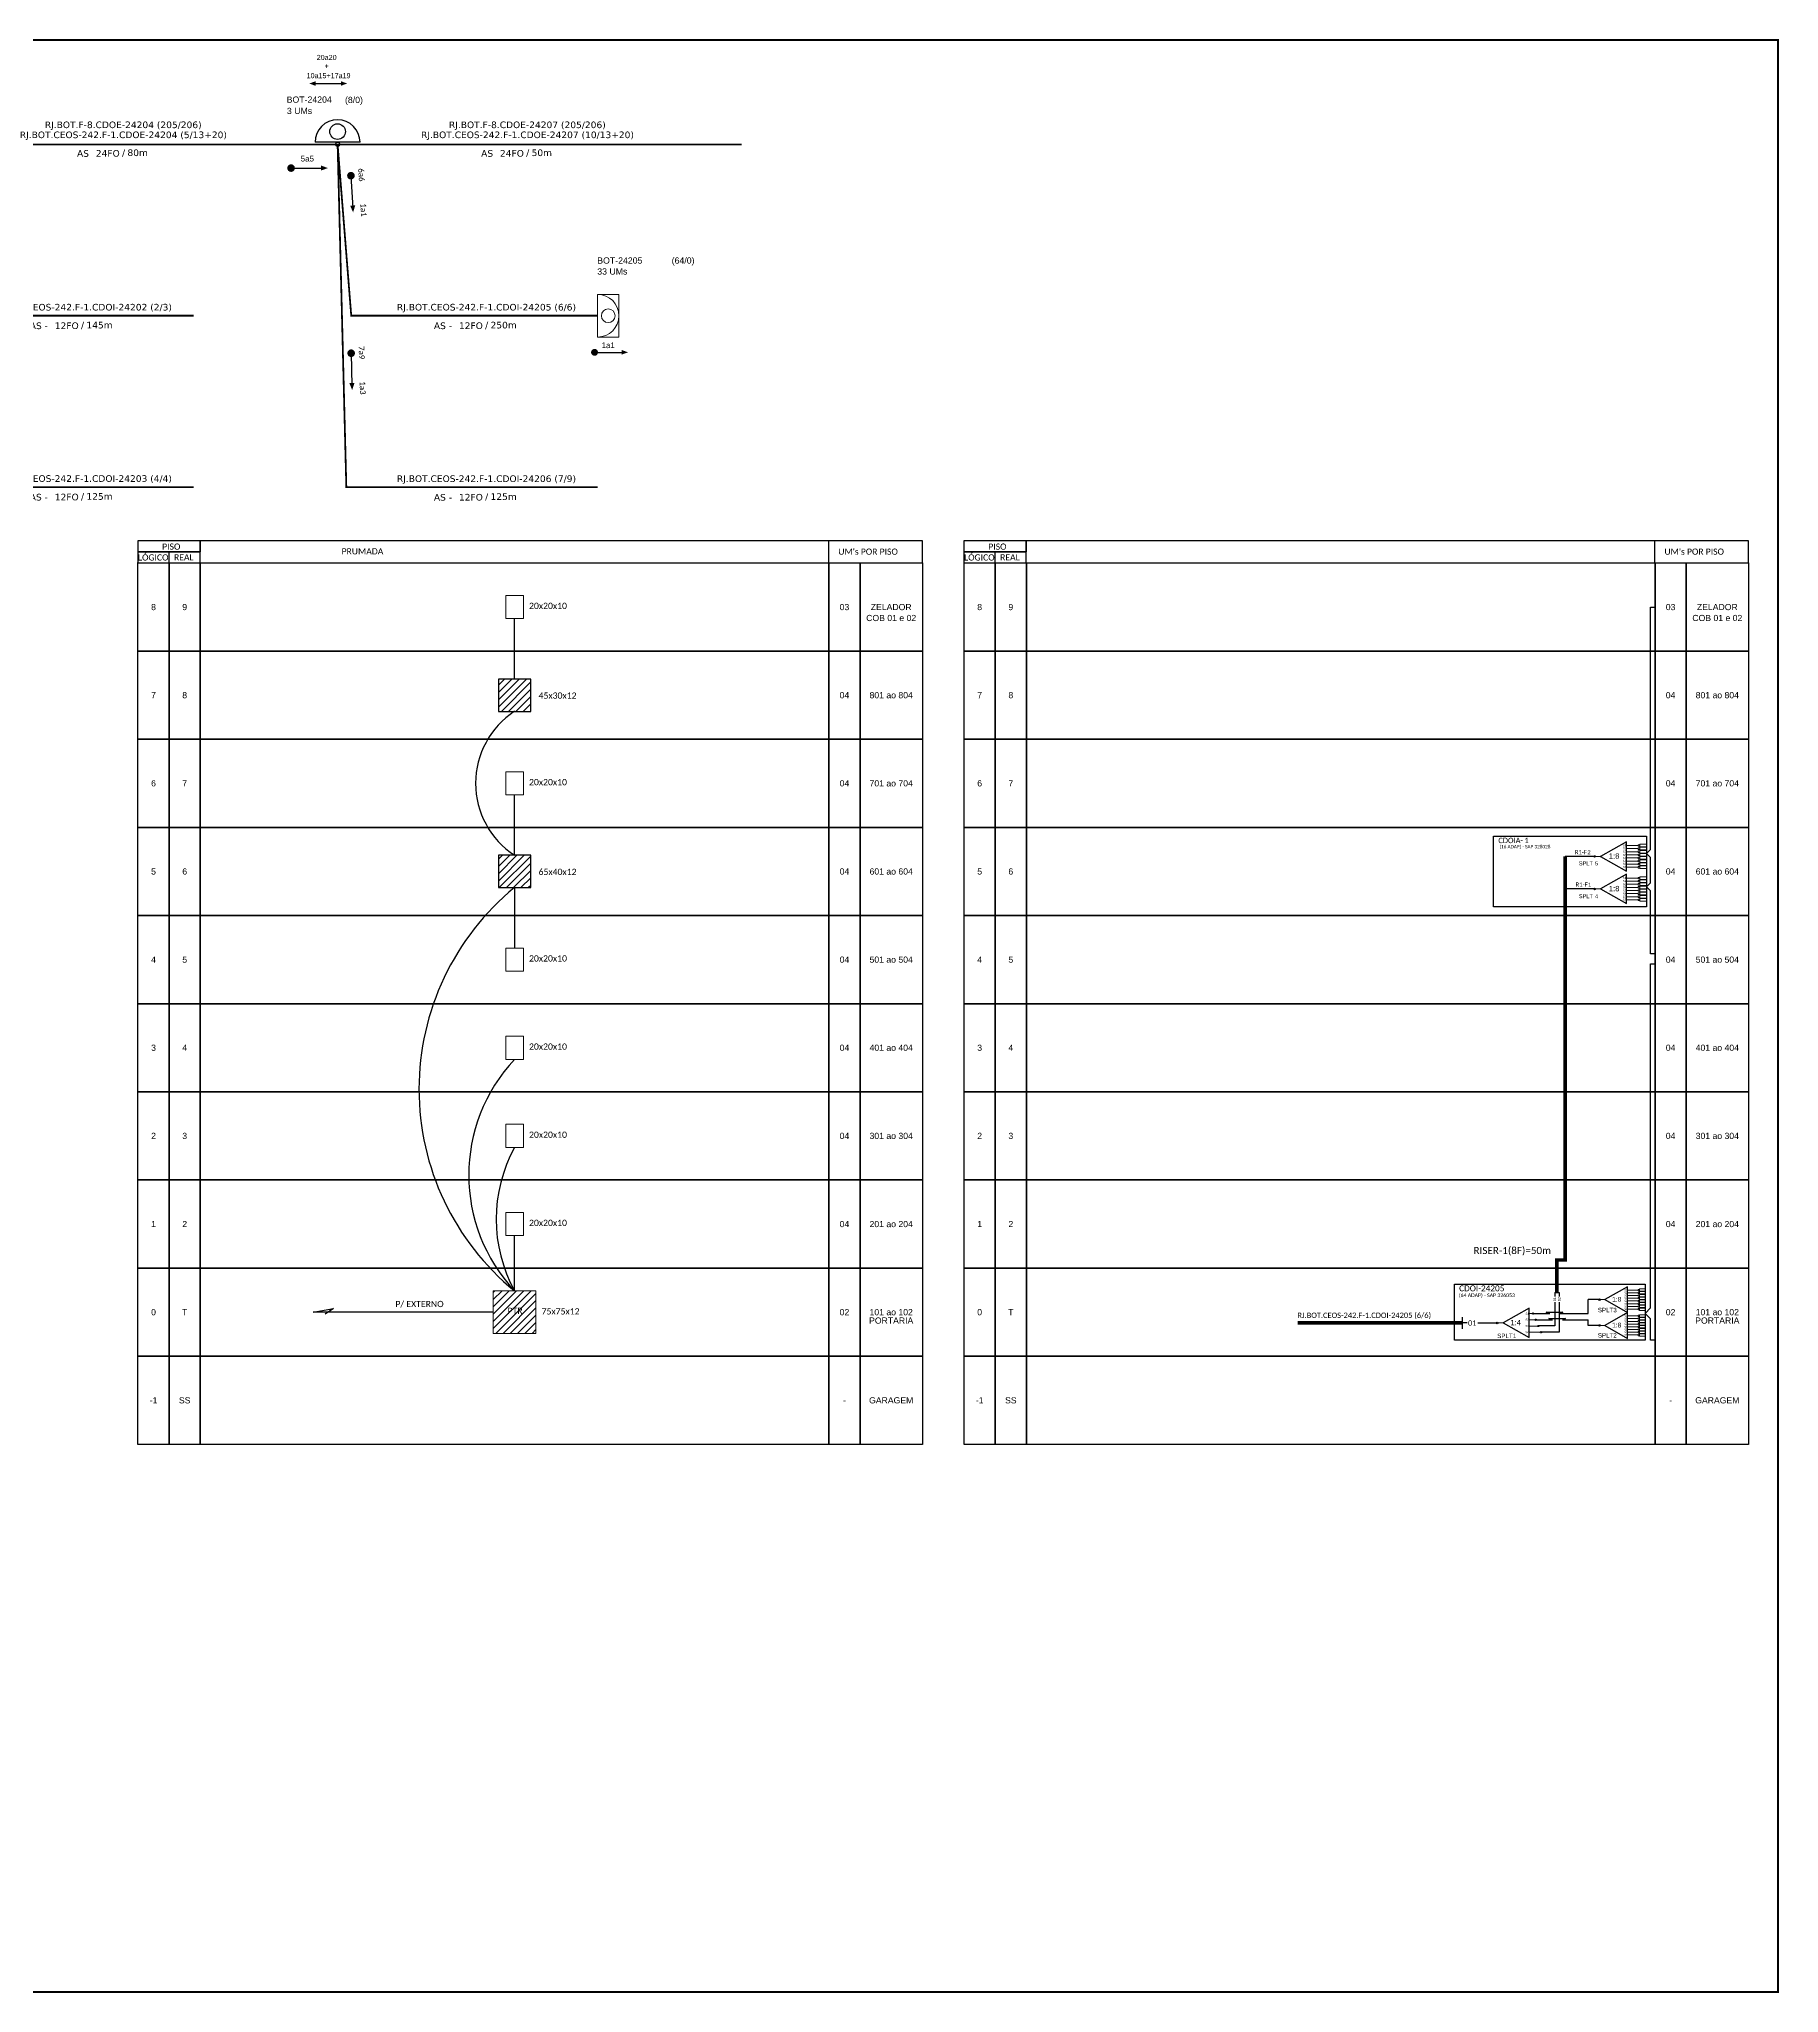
# Model space of a CAD drawing. Extents: x 255 to 1836, y -45 to 1302.
# Drawn here: x 1284 to 1790, y -45 to 523 of the extents above; entities that cross this region are included whole.
import ezdxf
from ezdxf.enums import TextEntityAlignment as Align

# ---------------------------------------------------------------- set-up
doc = ezdxf.new("R2010")
doc.units = 0
for name, color, linetype in [('10F1_FORMATO', 7, 'Continuous'), ('CAP a instalar', 1, 'Continuous'), ('label_cabos', 7, 'Continuous'), ('SETA', 7, 'Continuous'), ('UNIFILAR', 7, 'Continuous')]:
    doc.layers.add(name, color=color, linetype=linetype)
for name, color, linetype, lineweight in [("20.0-LEGENDA DOS CDO'S", 1, 'Continuous', 0), ('20.1-CDO_INTERIOR', 1, 'Continuous', 0), ('20.2-CDO_POSTE', 1, 'Continuous', 5), ('40.1-ETIQUETAS', 1, 'Continuous', 20)]:
    doc.layers.add(name, color=color, linetype=linetype, lineweight=lineweight)
doc.styles.add('ARIAL', font='arial.ttf')
doc.styles.add('siredit', font='verdana.ttf')
doc.styles.get("Standard").update_dxf_attribs({"font": 'arial.ttf'})
doc.styles.add('WMF-Calibri0', font='calibri.ttf')
doc.linetypes.add('FENCELINE1', pattern='A,0.25,-0.1,[133,ltypeshp.shx,S=0.1,R=0,X=-0.1,Y=0],-0.1,1', length=1.45)
pattern_1 = [(45, (636.3321, -512.9415), (-1.054204, 1.054204), [])]

# ---------------------------------------------------------------- blocks, each defined once
blk = doc.blocks.new('CDOI_INT')
at = {"layer": '20.1-CDO_INTERIOR', "color": 0, "lineweight": 18}
blk.add_lwpolyline([(4.25, -4.25), (4.25, 4.25), (0, 4.25), (0, -4.25)], close=True, dxfattribs=at)
blk.add_circle((2.12, 0), 1.36, dxfattribs=at)
blk.add_arc((0, 0), 4.25, 270, 90, dxfattribs=at)
at = {"layer": "20.0-LEGENDA DOS CDO'S", "color": 0, "style": 'ARIAL'}
for tag, p in [('CDO_N', (-0.08, 10.38)), ('SPLITER_1', (21.18, 10.38)), ('SURVEY', (-0.08, 8.2)), ('SPLITER_2', (21.19, 8.68)), ('SAP', (-0.08, 6.23)), ('1:XX', (5.94, -2.22)), ('UMS', (5.94, -4.24))]:
    blk.add_attdef(tag, p, '', height=1.36, dxfattribs=at)
blk.add_attdef('FIBRAS_UTILIZADAS', text='', height=1.36, dxfattribs=at).set_placement((15.34, 10.38), align=Align.CENTER)
blk = doc.blocks.new('ETIQUETA_RS5F')
at = {"layer": '40.1-ETIQUETAS', "color": 0, "style": 'siredit'}
blk.add_text('/', height=1.5, dxfattribs=at).set_placement((1.58, -1.95), align=Align.MIDDLE_RIGHT)
for tag, p in [('ETIQUETA_R_PRIMARIA', (1.21, 4.1)), ('ETIQUETA_R_SECUNDARIA', (1.21, 2.1)), ('F_ATIVAS/F_MORTAS', (1.14, -4.24))]:
    blk.add_attdef(tag, text='', height=1.5, dxfattribs=at).set_placement(p, align=Align.MIDDLE_CENTER)
for tag, p in [('TIPO_CABO', (-6.58, -2.12)), ('CAP_CABO', (0.4, -2.09))]:
    blk.add_attdef(tag, text='', height=1.5, dxfattribs=at).set_placement(p, align=Align.MIDDLE_RIGHT)
blk.add_attdef('METROS', text='', height=1.5, dxfattribs=at).set_placement((2.14, -1.95), align=Align.MIDDLE_LEFT)
for tag, p in [('FUSÃO_1', (0.85, -8.39)), ('FUSÃO_2', (0.85, -10.6)), ('FUSÃO_3', (0.85, -12.93)), ('FUSÃO_4', (0.85, -15.14)), ('FUSÃO_5', (0.85, -17.16))]:
    blk.add_attdef(tag, text='', height=1.5, dxfattribs=at).set_placement(p, align=Align.CENTER)
blk = doc.blocks.new('CDOE-TEXTO PADRÃO')
at = {"layer": "20.0-LEGENDA DOS CDO'S", "color": 0, "style": 'ARIAL'}
for tag, p in [('CDO_N', (0.49, 7.39)), ('CORDOALHA', (0.5, 4.33)), ('SAP', (0.51, 1.67)), ('SPLITER_1', (0.59, -0.91)), ('SPLITER_2', (0.6, -3.55)), ('(XX-XX_F)S', (0.54, -8.29)), ('(XX-XX_L)S', (0.55, -10.83)), ('UMS', (0.55, -13.15))]:
    blk.add_attdef(tag, p, '', height=1.7, rotation=0.118, dxfattribs=at)
blk.add_attdef('FIBRAS_UTILIZADAS', text='', height=1.7, rotation=0.118, dxfattribs=at).set_placement((19.77, 7.43), align=Align.CENTER)
blk = doc.blocks.new('SAN')
at = {"layer": 'SETA'}
blk.add_lwpolyline([(-2.58, 0), (6.02, 0)], dxfattribs=at)
for points in [[(-2.1, -0.66), (-3.93, 0), (-2.1, 0.67)], [(5.33, 0.68), (7.16, 0.01), (5.33, -0.65)]]:
    blk.add_solid(points, dxfattribs=at)
blk = doc.blocks.new('SPLT_1-4_DIV_DIR')
h = blk.add_hatch(color=3)
h.dxf.hatch_style = 1
edge = h.paths.add_edge_path()
edge.add_arc((13.27, 3.47), 0.242, 0, 360)
h = blk.add_hatch(color=3)
h.dxf.hatch_style = 1
edge = h.paths.add_edge_path()
edge.add_arc((14.27, 1.17), 0.242, 0, 360)
h = blk.add_hatch(color=3)
h.dxf.hatch_style = 1
edge = h.paths.add_edge_path()
edge.add_arc((15.27, -1.14), 0.242, 0, 360)
h = blk.add_hatch(color=3)
h.dxf.hatch_style = 1
edge = h.paths.add_edge_path()
edge.add_arc((16.27, -3.45), 0.242, 0, 360)
at = {"color": 1, "lineweight": 0}
blk.add_lwpolyline([(2.22, 0), (0, 0)], dxfattribs=at)
at = {"color": 1}
blk.add_lwpolyline([(11.89, 5.45), (2.22, 0), (11.89, -5.45), (11.89, 5.45)], dxfattribs=at)
at = {"color": 7, "lineweight": 0}
for points in [[(13.27, 3.47), (11.89, 3.47)], [(11.89, 1.17), (14.27, 1.17)], [(11.89, -1.14), (15.27, -1.14)], [(11.89, -3.45), (16.27, -3.45)]]:
    blk.add_lwpolyline(points, dxfattribs=at)
at = {"color": 3}
for centre in [(13.27, 3.47), (14.27, 1.17), (15.27, -1.14), (16.27, -3.45)]:
    blk.add_circle(centre, 0.242, dxfattribs=at)
at = {"color": 1, "style": 'ARIAL'}
for s, height, p in [('1:4', 2, (4.91, -0.85)), ('S1', 0.75, (10.52, 3.07)), ('S2', 0.75, (10.52, 0.81)), ('S3', 0.75, (10.52, -1.54)), ('S4', 0.75, (10.52, -3.8))]:
    blk.add_text(s, height=height, dxfattribs=at).set_placement(p)
blk = doc.blocks.new('SPLT_1-8_SC-APC')
at = {"color": 1}
blk.add_lwpolyline([(-7.37, -2.1), (-17.04, -7.55), (-7.37, -13), (-7.37, -2.1)], dxfattribs=at)
at = {"color": 3, "lineweight": 0}
for points in [[(-2.99, -3.51), (-7.37, -3.51)], [(-7.37, -4.66), (-2.99, -4.66)], [(-7.37, -5.82), (-2.99, -5.82)], [(-7.37, -6.97), (-2.99, -6.97)], [(-2.41, -3.02), (-2.41, -4)], [(-2.41, -3.02), (0, -3.02)], [(-2.41, -4), (0, -4)], [(-2.41, -4.17), (-2.41, -5.16)], [(-2.41, -4.17), (0, -4.17)], [(-2.41, -5.16), (0, -5.16)], [(-2.41, -5.32), (-2.41, -6.31)], [(-2.41, -5.32), (0, -5.32)], [(-2.41, -6.31), (0, -6.31)], [(-2.41, -6.48), (-2.41, -7.46)], [(-2.41, -6.48), (0, -6.48)], [(-7.37, -8.12), (-2.99, -8.12)], [(-7.37, -9.28), (-2.99, -9.28)], [(-7.37, -10.43), (-2.99, -10.43)], [(-7.37, -11.58), (-2.99, -11.58)], [(-2.41, -7.46), (0, -7.46)], [(-2.41, -7.63), (-2.41, -8.62)], [(-2.41, -7.63), (0, -7.63)], [(-2.41, -8.62), (0, -8.62)], [(-2.41, -8.78), (-2.41, -9.77)], [(-2.41, -8.78), (0, -8.78)], [(-2.41, -9.77), (0, -9.77)], [(-2.41, -9.94), (-2.41, -10.92)], [(-2.41, -9.94), (0, -9.94)], [(-2.41, -10.92), (0, -10.92)], [(-2.41, -11.09), (-2.41, -12.08)], [(-2.41, -11.09), (0, -11.09)], [(-2.41, -12.08), (0, -12.08)]]:
    blk.add_lwpolyline(points, dxfattribs=at)
for points in [[(-2.99, -3.22), (-2.41, -3.22), (-2.41, -3.8), (-2.99, -3.8)], [(-2.99, -4.38), (-2.41, -4.38), (-2.41, -4.95), (-2.99, -4.95)], [(-2.99, -5.53), (-2.41, -5.53), (-2.41, -6.1), (-2.99, -6.1)], [(-2.99, -6.68), (-2.41, -6.68), (-2.41, -7.26), (-2.99, -7.26)], [(-2.99, -7.84), (-2.41, -7.84), (-2.41, -8.41), (-2.99, -8.41)], [(-2.99, -8.99), (-2.41, -8.99), (-2.41, -9.56), (-2.99, -9.56)], [(-2.99, -10.14), (-2.41, -10.14), (-2.41, -10.72), (-2.99, -10.72)], [(-2.99, -11.3), (-2.41, -11.3), (-2.41, -11.87), (-2.99, -11.87)]]:
    blk.add_lwpolyline(points, close=True, dxfattribs=at)
at = {"color": 1, "lineweight": 0}
blk.add_lwpolyline([(-17.04, -7.55), (-19.26, -7.55)], dxfattribs=at)
at = {"color": 1, "style": 'ARIAL'}
for s, height, p in [('1:8', 2, (-13.91, -8.4)), ('S1', 0.75, (-8.74, -3.78)), ('S2', 0.75, (-8.74, -4.97)), ('S3', 0.75, (-8.74, -6.18)), ('S4', 0.75, (-8.74, -7.36)), ('S5', 0.75, (-8.74, -8.57)), ('S6', 0.75, (-8.74, -9.69)), ('S7', 0.75, (-8.74, -10.78)), ('S8', 0.75, (-8.74, -11.9))]:
    blk.add_text(s, height=height, dxfattribs=at).set_placement(p)

msp = doc.modelspace()

# ---------------------------------------------------------------- hatches: boundary and pattern name
h = msp.add_hatch()
h.set_pattern_fill('ANSI31', color=1, scale=0.469565)
h.set_pattern_definition(pattern_1)
h.paths.add_polyline_path([(1417.21, 327.83), (1426.61, 327.83), (1426.61, 337.22), (1417.21, 337.22)])
h = msp.add_hatch()
h.set_pattern_fill('ANSI31', color=1, scale=0.469565)
h.set_pattern_definition(pattern_1)
h.paths.add_polyline_path([(1417.21, 276.58), (1426.61, 276.58), (1426.61, 285.97), (1417.21, 285.97)])
h = msp.add_hatch(color=3)
h.dxf.hatch_style = 1
edge = h.paths.add_edge_path()
edge.add_arc((1735.99, 285.65), 0.201, 0, 360)
h = msp.add_hatch(color=3)
h.dxf.hatch_style = 1
edge = h.paths.add_edge_path()
edge.add_arc((1735.99, 276.18), 0.201, 0, 360)
h = msp.add_hatch()
h.set_pattern_fill('ANSI31', color=1, scale=0.469565)
h.set_pattern_definition([(45, (807.9475, 2249.8828), (-1.054204, 1.054204), [])])
h.paths.add_polyline_path([(1428.09, 146.96), (1428.09, 159.33), (1415.73, 159.33), (1415.73, 146.96)])
h.paths.add_polyline_path([(1419.43, 152.15), (1424.76, 152.15), (1424.76, 154.87), (1419.43, 154.87)], flags=24)
h = msp.add_hatch(color=3)
h.dxf.hatch_style = 1
edge = h.paths.add_edge_path()
edge.add_arc((1737.44, 156.79), 0.221, 0, 360)
h = msp.add_hatch(color=3)
h.dxf.hatch_style = 1
edge = h.paths.add_edge_path()
edge.add_arc((1707.68, 150.02), 0.221, 0, 360)
h = msp.add_hatch(color=3)
h.dxf.hatch_style = 1
edge = h.paths.add_edge_path()
edge.add_arc((1737.44, 149.29), 0.221, 0, 360)

# ---------------------------------------------------------------- linework, layer by layer
at = {"color": 5}
for p, q in [((1724.44, 156.01), (1724.44, 149.16)), ((1725.66, 156.01), (1725.66, 147.32)), ((1724.44, 149.16), (1719.87, 149.16)), ((1725.66, 147.32), (1720.41, 147.32))]:
    msp.add_line(p, q, dxfattribs=at)
for points, const_width in [([(1356.36, 485.77, 1), (1357.46, 485.77, 1)], 1.1), ([(1374.28, 484.11, 1), (1374.35, 483.01, 1)], 1.1), ([(1374.37, 432.5, 1), (1374.4, 431.4, 1)], 1.1), ([(1444.67, 432.2, 1), (1445.67, 432.2, 1)], 1), ([(1444.67, 432.2, 1), (1445.67, 432.2, 1)], 1)]:
    msp.add_lwpolyline(points, format="xyb", close=True, dxfattribs=dict(const_width=const_width))
for points in [[(1312.35, 374.18), (1330.47, 374.18), (1330.47, 377.4), (1312.35, 377.4)], [(1552.61, 374.18), (1570.73, 374.18), (1570.73, 377.4), (1552.61, 377.4)], [(1312.35, 370.97), (1330.47, 370.97), (1330.47, 374.18), (1312.35, 374.18)], [(1312.38, 370.97), (1321.44, 370.97), (1321.44, 345.34), (1312.38, 345.34)], [(1321.44, 370.97), (1330.49, 370.97), (1330.49, 345.34), (1321.44, 345.34)], [(1330.49, 370.97), (1513.33, 370.97), (1513.33, 345.34), (1330.49, 345.34)], [(1513.33, 370.97), (1522.38, 370.97), (1522.38, 345.34), (1513.33, 345.34)], [(1522.38, 370.97), (1540.5, 370.97), (1540.5, 345.34), (1522.38, 345.34)], [(1552.61, 370.97), (1570.73, 370.97), (1570.73, 374.18), (1552.61, 374.18)], [(1552.64, 370.97), (1561.7, 370.97), (1561.7, 345.34), (1552.64, 345.34)], [(1561.7, 370.97), (1570.76, 370.97), (1570.76, 345.34), (1561.7, 345.34)], [(1570.76, 370.97), (1753.59, 370.97), (1753.59, 345.34), (1570.76, 345.34)], [(1753.59, 370.97), (1762.64, 370.97), (1762.64, 345.34), (1753.59, 345.34)], [(1762.64, 370.97), (1780.76, 370.97), (1780.76, 345.34), (1762.64, 345.34)], [(1312.38, 345.34), (1321.44, 345.34), (1321.44, 319.72), (1312.38, 319.72)], [(1321.44, 345.34), (1330.49, 345.34), (1330.49, 319.72), (1321.44, 319.72)], [(1330.49, 345.34), (1513.33, 345.34), (1513.33, 319.72), (1330.49, 319.72)], [(1513.33, 345.34), (1522.38, 345.34), (1522.38, 319.72), (1513.33, 319.72)], [(1522.38, 345.34), (1540.5, 345.34), (1540.5, 319.72), (1522.38, 319.72)], [(1552.64, 345.34), (1561.7, 345.34), (1561.7, 319.72), (1552.64, 319.72)], [(1561.7, 345.34), (1570.76, 345.34), (1570.76, 319.72), (1561.7, 319.72)], [(1570.76, 345.34), (1753.59, 345.34), (1753.59, 319.72), (1570.76, 319.72)], [(1753.59, 345.34), (1762.64, 345.34), (1762.64, 319.72), (1753.59, 319.72)], [(1762.64, 345.34), (1780.76, 345.34), (1780.76, 319.72), (1762.64, 319.72)], [(1312.38, 319.72), (1321.44, 319.72), (1321.44, 294.09), (1312.38, 294.09)], [(1321.44, 319.72), (1330.49, 319.72), (1330.49, 294.09), (1321.44, 294.09)], [(1330.49, 319.72), (1513.33, 319.72), (1513.33, 294.09), (1330.49, 294.09)], [(1513.33, 319.72), (1522.38, 319.72), (1522.38, 294.09), (1513.33, 294.09)], [(1522.38, 319.72), (1540.5, 319.72), (1540.5, 294.09), (1522.38, 294.09)], [(1552.64, 319.72), (1561.7, 319.72), (1561.7, 294.09), (1552.64, 294.09)], [(1561.7, 319.72), (1570.76, 319.72), (1570.76, 294.09), (1561.7, 294.09)], [(1570.76, 319.72), (1753.59, 319.72), (1753.59, 294.09), (1570.76, 294.09)], [(1753.59, 319.72), (1762.64, 319.72), (1762.64, 294.09), (1753.59, 294.09)], [(1762.64, 319.72), (1780.76, 319.72), (1780.76, 294.09), (1762.64, 294.09)], [(1312.38, 294.09), (1321.44, 294.09), (1321.44, 268.46), (1312.38, 268.46)], [(1321.44, 294.09), (1330.49, 294.09), (1330.49, 268.46), (1321.44, 268.46)], [(1330.49, 294.09), (1513.33, 294.09), (1513.33, 268.46), (1330.49, 268.46)], [(1513.33, 294.09), (1522.38, 294.09), (1522.38, 268.46), (1513.33, 268.46)], [(1522.38, 294.09), (1540.5, 294.09), (1540.5, 268.46), (1522.38, 268.46)], [(1552.64, 294.09), (1561.7, 294.09), (1561.7, 268.46), (1552.64, 268.46)], [(1561.7, 294.09), (1570.76, 294.09), (1570.76, 268.46), (1561.7, 268.46)], [(1570.76, 294.09), (1753.59, 294.09), (1753.59, 268.46), (1570.76, 268.46)], [(1753.59, 294.09), (1762.64, 294.09), (1762.64, 268.46), (1753.59, 268.46)], [(1762.64, 294.09), (1780.76, 294.09), (1780.76, 268.46), (1762.64, 268.46)], [(1312.38, 268.46), (1321.44, 268.46), (1321.44, 242.84), (1312.38, 242.84)], [(1321.44, 268.46), (1330.49, 268.46), (1330.49, 242.84), (1321.44, 242.84)], [(1330.49, 268.46), (1513.33, 268.46), (1513.33, 242.84), (1330.49, 242.84)], [(1513.33, 268.46), (1522.38, 268.46), (1522.38, 242.84), (1513.33, 242.84)], [(1522.38, 268.46), (1540.5, 268.46), (1540.5, 242.84), (1522.38, 242.84)], [(1552.64, 268.46), (1561.7, 268.46), (1561.7, 242.84), (1552.64, 242.84)], [(1561.7, 268.46), (1570.76, 268.46), (1570.76, 242.84), (1561.7, 242.84)], [(1570.76, 268.46), (1753.59, 268.46), (1753.59, 242.84), (1570.76, 242.84)], [(1753.59, 268.46), (1762.64, 268.46), (1762.64, 242.84), (1753.59, 242.84)], [(1762.64, 268.46), (1780.76, 268.46), (1780.76, 242.84), (1762.64, 242.84)], [(1312.38, 242.84), (1321.44, 242.84), (1321.44, 217.21), (1312.38, 217.21)], [(1321.44, 242.84), (1330.49, 242.84), (1330.49, 217.21), (1321.44, 217.21)], [(1330.49, 242.84), (1513.33, 242.84), (1513.33, 217.21), (1330.49, 217.21)], [(1513.33, 242.84), (1522.38, 242.84), (1522.38, 217.21), (1513.33, 217.21)], [(1522.38, 242.84), (1540.5, 242.84), (1540.5, 217.21), (1522.38, 217.21)], [(1552.64, 242.84), (1561.7, 242.84), (1561.7, 217.21), (1552.64, 217.21)], [(1561.7, 242.84), (1570.76, 242.84), (1570.76, 217.21), (1561.7, 217.21)], [(1570.76, 242.84), (1753.59, 242.84), (1753.59, 217.21), (1570.76, 217.21)], [(1753.59, 242.84), (1762.64, 242.84), (1762.64, 217.21), (1753.59, 217.21)], [(1762.64, 242.84), (1780.76, 242.84), (1780.76, 217.21), (1762.64, 217.21)], [(1312.38, 217.21), (1321.44, 217.21), (1321.44, 191.59), (1312.38, 191.59)], [(1321.44, 217.21), (1330.49, 217.21), (1330.49, 191.59), (1321.44, 191.59)], [(1330.49, 217.21), (1513.33, 217.21), (1513.33, 191.59), (1330.49, 191.59)], [(1513.33, 217.21), (1522.38, 217.21), (1522.38, 191.59), (1513.33, 191.59)], [(1522.38, 217.21), (1540.5, 217.21), (1540.5, 191.59), (1522.38, 191.59)], [(1552.64, 217.21), (1561.7, 217.21), (1561.7, 191.59), (1552.64, 191.59)], [(1561.7, 217.21), (1570.76, 217.21), (1570.76, 191.59), (1561.7, 191.59)], [(1570.76, 217.21), (1753.59, 217.21), (1753.59, 191.59), (1570.76, 191.59)], [(1753.59, 217.21), (1762.64, 217.21), (1762.64, 191.59), (1753.59, 191.59)], [(1762.64, 217.21), (1780.76, 217.21), (1780.76, 191.59), (1762.64, 191.59)], [(1312.38, 191.59), (1321.44, 191.59), (1321.44, 165.96), (1312.38, 165.96)], [(1321.44, 191.59), (1330.49, 191.59), (1330.49, 165.96), (1321.44, 165.96)], [(1330.49, 191.59), (1513.33, 191.59), (1513.33, 165.96), (1330.49, 165.96)], [(1513.33, 191.59), (1522.38, 191.59), (1522.38, 165.96), (1513.33, 165.96)], [(1522.38, 191.59), (1540.5, 191.59), (1540.5, 165.96), (1522.38, 165.96)], [(1552.64, 191.59), (1561.7, 191.59), (1561.7, 165.96), (1552.64, 165.96)], [(1561.7, 191.59), (1570.76, 191.59), (1570.76, 165.96), (1561.7, 165.96)], [(1570.76, 191.59), (1753.59, 191.59), (1753.59, 165.96), (1570.76, 165.96)], [(1753.59, 191.59), (1762.64, 191.59), (1762.64, 165.96), (1753.59, 165.96)], [(1762.64, 191.59), (1780.76, 191.59), (1780.76, 165.96), (1762.64, 165.96)], [(1312.38, 165.96), (1321.44, 165.96), (1321.44, 140.34), (1312.38, 140.34)], [(1321.44, 165.96), (1330.49, 165.96), (1330.49, 140.34), (1321.44, 140.34)], [(1330.49, 165.96), (1513.33, 165.96), (1513.33, 140.34), (1330.49, 140.34)], [(1513.33, 165.96), (1522.38, 165.96), (1522.38, 140.34), (1513.33, 140.34)], [(1522.38, 165.96), (1540.5, 165.96), (1540.5, 140.34), (1522.38, 140.34)], [(1552.64, 165.96), (1561.7, 165.96), (1561.7, 140.34), (1552.64, 140.34)], [(1561.7, 165.96), (1570.76, 165.96), (1570.76, 140.34), (1561.7, 140.34)], [(1570.76, 165.96), (1753.59, 165.96), (1753.59, 140.34), (1570.76, 140.34)], [(1753.59, 165.96), (1762.64, 165.96), (1762.64, 140.34), (1753.59, 140.34)], [(1762.64, 165.96), (1780.76, 165.96), (1780.76, 140.34), (1762.64, 140.34)], [(1312.38, 140.34), (1321.44, 140.34), (1321.44, 114.71), (1312.38, 114.71)], [(1321.44, 140.34), (1330.49, 140.34), (1330.49, 114.71), (1321.44, 114.71)], [(1330.49, 140.34), (1513.33, 140.34), (1513.33, 114.71), (1330.49, 114.71)], [(1513.33, 140.34), (1522.38, 140.34), (1522.38, 114.71), (1513.33, 114.71)], [(1522.38, 140.34), (1540.5, 140.34), (1540.5, 114.71), (1522.38, 114.71)], [(1552.64, 140.34), (1561.7, 140.34), (1561.7, 114.71), (1552.64, 114.71)], [(1561.7, 140.34), (1570.76, 140.34), (1570.76, 114.71), (1561.7, 114.71)], [(1570.76, 140.34), (1753.59, 140.34), (1753.59, 114.71), (1570.76, 114.71)], [(1753.59, 140.34), (1762.64, 140.34), (1762.64, 114.71), (1753.59, 114.71)], [(1762.64, 140.34), (1780.76, 140.34), (1780.76, 114.71), (1762.64, 114.71)]]:
    msp.add_lwpolyline(points, close=True)
for points in [[(1330.47, 370.97), (1540.5, 370.97), (1540.5, 377.4), (1330.47, 377.4), (1330.47, 377.4), (1330.47, 374.18)], [(1513.3, 370.97), (1513.3, 377.4)], [(1570.73, 370.97), (1780.76, 370.97), (1780.76, 377.4), (1570.73, 377.4), (1570.73, 377.4), (1570.73, 374.18)], [(1753.56, 370.97), (1753.56, 377.4)], [(1321.41, 370.97), (1321.41, 374.18)], [(1561.67, 370.97), (1561.67, 374.18)]]:
    msp.add_lwpolyline(points)
at = {"color": 0, "lineweight": 0}
for points in [[(1419.32, 361.53), (1424.5, 361.53), (1424.5, 354.78), (1419.32, 354.78)], [(1419.32, 310.28), (1424.5, 310.28), (1424.5, 303.53), (1419.32, 303.53)], [(1419.32, 259.02), (1424.5, 259.02), (1424.5, 252.28), (1419.32, 252.28)], [(1419.32, 233.4), (1424.5, 233.4), (1424.5, 226.65), (1419.32, 226.65)], [(1419.32, 207.77), (1424.5, 207.77), (1424.5, 201.03), (1419.32, 201.03)], [(1419.32, 182.15), (1424.5, 182.15), (1424.5, 175.4), (1419.32, 175.4)]]:
    msp.add_lwpolyline(points, close=True, dxfattribs=at)
at = {"color": 3}
for points in [[(1753.59, 257.34), (1752.29, 257.34), (1752.29, 271.17), (1752.29, 271.17), (1752.29, 275.6), (1751.06, 276.78), (1752.29, 277.96), (1752.29, 280.88), (1752.29, 280.88), (1752.29, 285.31), (1751.06, 286.49), (1752.29, 287.67), (1752.29, 358.15), (1753.59, 358.15)], [(1753.59, 144.97), (1752.29, 144.97), (1752.29, 151.25), (1750.67, 152.81), (1752.29, 154.37), (1752.29, 254.38), (1753.59, 254.38)], [(1725.91, 152.74), (1734.15, 152.74), (1734.15, 156.79)], [(1698.99, 150.02), (1697.6, 150.02)], [(1702.02, 150.02), (1707.68, 150.02)], [(1718.06, 152.74), (1722.97, 152.74)], [(1722.97, 152.74), (1721.94, 153.11), (1726.8, 153.11), (1725.91, 152.74)]]:
    msp.add_lwpolyline(points, dxfattribs=at)
at = {"color": 3, "ltscale": 0.5}
for points in [[(1421.91, 337.22), (1421.91, 354.78)], [(1421.91, 285.97), (1421.91, 303.53)], [(1421.91, 276.58), (1421.91, 259.02)], [(1421.91, 159.33), (1421.91, 175.4)], [(1737.44, 156.79), (1734.15, 156.79)]]:
    msp.add_lwpolyline(points, dxfattribs=at)
at = {"color": 1}
for points in [[(1417.21, 327.83), (1426.61, 327.83), (1426.61, 337.22), (1417.21, 337.22)], [(1706.65, 291.56), (1751.06, 291.56), (1751.06, 271), (1706.65, 271)], [(1417.21, 276.58), (1426.61, 276.58), (1426.61, 285.97), (1417.21, 285.97)], [(1695.3, 161.33), (1750.7, 161.33), (1750.7, 144.97), (1695.3, 144.97)]]:
    msp.add_lwpolyline(points, close=True, dxfattribs=at)
for points in [[(1751.06, 272.86), (1751.06, 272.86), (1751.06, 271), (1706.65, 271), (1706.65, 291.56), (1709.48, 291.56)], [(1697.6, 148.31), (1697.6, 151.73)]]:
    msp.add_lwpolyline(points, dxfattribs=at)
at = {"color": 5, "const_width": 1.06}
msp.add_lwpolyline([(1725.05, 158.83), (1725.05, 168.32), (1727.43, 168.32), (1727.43, 285.65), (1727.43, 285.65)], dxfattribs=at)
at = {"color": 5}
for points in [[(1735.99, 285.65), (1727.43, 285.65)], [(1735.99, 276.18), (1727.43, 276.18)], [(1724.44, 158.83), (1724.44, 157.69)], [(1724.44, 158.83), (1725.66, 158.83)], [(1725.66, 158.83), (1725.66, 157.69)]]:
    msp.add_lwpolyline(points, dxfattribs=at)
at = {"color": 1, "lineweight": 0}
msp.add_lwpolyline([(1415.73, 159.33), (1428.09, 159.33), (1428.09, 146.96), (1415.73, 146.96)], close=True, dxfattribs=at)
at = {"color": 1, "ltscale": 0.5}
msp.add_lwpolyline([(1415.73, 153.15), (1363.38, 153.15), (1369.21, 154.21), (1366.81, 152.61)], dxfattribs=at)
at = {"color": 1, "const_width": 1.06}
msp.add_lwpolyline([(1649.65, 150.02), (1697.6, 150.02)], dxfattribs=at)
at = {"color": 2}
for points in [[(1718.85, 150.93), (1723.76, 150.93)], [(1723.76, 150.93), (1722.72, 151.3), (1727.58, 151.3), (1726.69, 150.93)], [(1726.69, 150.93), (1734.15, 150.93)]]:
    msp.add_lwpolyline(points, dxfattribs=at)
at = {"color": 2, "ltscale": 0.5}
msp.add_lwpolyline([(1737.44, 149.29), (1734.15, 149.29), (1734.15, 150.93)], dxfattribs=at)
at = {"color": 3}
for centre, radius in [((1735.99, 285.65), 0.201), ((1735.99, 276.18), 0.201), ((1737.44, 156.79), 0.221), ((1707.68, 150.02), 0.221), ((1737.44, 149.29), 0.221)]:
    msp.add_circle(centre, radius, dxfattribs=at)
at = {"color": 3, "ltscale": 0.5}
for centre, radius, start, end in [((1435.61, 306.9), 25.02, 123.2145, 236.7855), ((1469.79, 217.96), 75.69, 129.238, 230.762), ((1457.78, 192.99), 49.19, 136.8171, 223.1829), ((1459.82, 180.18), 43.26, 151.1927, 208.8073)]:
    msp.add_arc(centre, radius, start, end, dxfattribs=at)
for p in [(1312.38, 370.97), (1552.64, 370.97), (1312.38, 345.34), (1552.64, 345.34), (1312.38, 319.72), (1552.64, 319.72), (1312.38, 294.09), (1552.64, 294.09), (1737.73, 285.65), (1312.38, 268.46), (1552.64, 268.46), (1312.38, 242.84), (1552.64, 242.84), (1312.38, 217.21), (1552.64, 217.21), (1552.64, 191.59), (1312.38, 165.96), (1552.64, 165.96), (1312.38, 140.34), (1552.64, 140.34)]:
    msp.add_point(p)
at = {"layer": '10F1_FORMATO', "const_width": 0.593}
msp.add_lwpolyline([(992.52, -44.47), (992.52, 522.98), (1789.32, 522.98), (1789.32, -44.47)], close=True, dxfattribs=at)
at = {"layer": 'CAP a instalar', "color": 7, "linetype": 'FENCELINE1', "ltscale": 7, "const_width": 0.513}
for points in [[(1370.43, 492.66), (1252.91, 492.66)], [(1328.54, 442.85), (1256.88, 442.85), (1252.91, 492.66)], [(1328.54, 393.03), (1256.88, 393.03), (1252.9, 492.66)], [(1446.07, 392.98), (1372.98, 392.98), (1370.44, 492.66)], [(1487.96, 492.66), (1370.44, 492.66)]]:
    msp.add_lwpolyline(points, dxfattribs=at)
at = {"layer": 'CAP a instalar', "color": 1, "linetype": 'FENCELINE1', "ltscale": 7, "const_width": 0.513}
msp.add_lwpolyline([(1446.07, 442.85), (1374.41, 442.85), (1370.44, 492.66)], dxfattribs=at)
at = {"layer": 'label_cabos', "color": 5}
msp.add_line((1376.98, 493.27), (1363.89, 493.27), dxfattribs=at)
for centre, radius in [((1370.43, 496.38), 2.26), ((1370.44, 492.66), 0.606)]:
    msp.add_circle(centre, radius, dxfattribs=at)
msp.add_arc((1370.43, 493.27), 6.54, 0, 180, dxfattribs=at)
at = {"layer": 'SETA'}
for points in [[(1356.91, 485.77), (1366.37, 485.77)], [(1374.31, 483.56), (1374.86, 474.12)], [(1374.38, 431.95), (1374.62, 422.5)], [(1445.17, 432.2), (1453.77, 432.2)], [(1445.17, 432.2), (1453.77, 432.2)]]:
    msp.add_lwpolyline(points, dxfattribs=at)
for points in [[(1365.61, 486.52), (1367.62, 485.78), (1365.61, 485.05)], [(1375.56, 474.92), (1374.95, 472.87), (1374.1, 474.84)], [(1453.08, 432.88), (1454.91, 432.21), (1453.08, 431.55)], [(1453.08, 432.88), (1454.91, 432.21), (1453.08, 431.55)], [(1375.35, 423.27), (1374.67, 421.24), (1373.88, 423.24)]]:
    msp.add_solid(points, dxfattribs=at)

# ---------------------------------------------------------------- block references
at = {"color": 3}
for p, xscale, yscale, zscale in [((1751.06, 291.56), 0.782608695652174, 0.782608695652174, 0.782608695652174), ((1751.06, 282.09), 0.782608695652174, 0.782608695652174, 0.782608695652174), ((1750.7, 161.99), 0.6886956521739132, 0.6886956521739132, 0.6886956521739132), ((1750.7, 154.49), 0.6886956521739132, 0.6886956521739132, 0.6886956521739132)]:
    msp.add_blockref('SPLT_1-8_SC-APC', p, dxfattribs=dict(at, xscale=xscale, yscale=yscale, zscale=zscale))
at = {"xscale": 0.782608695652174, "yscale": 0.782608695652174, "zscale": 0.782608695652174}
msp.add_blockref('SPLT_1-4_DIV_DIR', (1707.68, 150.02), dxfattribs=at)
at = {"layer": '20.1-CDO_INTERIOR', "color": 1, "ltscale": 11}
ref = msp.add_blockref('CDOI_INT', (1446.07, 442.85), dxfattribs=dict(at, xscale=1.458499505982035, yscale=1.458499505982035, zscale=1.458499505982035))
ref.add_attrib('CDO_N', 'BOT-24205', (1445.95, 457.99), dxfattribs={"layer": "20.0-LEGENDA DOS CDO'S", "color": 0, "height": 1.82, "style": 'ARIAL'})
ref.add_attrib('FIBRAS_UTILIZADAS', '       (64/0)', dxfattribs={"layer": "20.0-LEGENDA DOS CDO'S", "color": 0, "height": 1.82, "style": 'ARIAL'}).set_placement((1468.45, 457.99), align=Align.CENTER)
ref.add_attrib('SURVEY', '33 UMs', (1445.96, 454.81), dxfattribs={"layer": "20.0-LEGENDA DOS CDO'S", "color": 0, "height": 1.82, "style": 'ARIAL'})
at = {"layer": '20.2-CDO_POSTE', "color": 5}
ref = msp.add_blockref('CDOE-TEXTO PADRÃO', (1363.44, 492.58), dxfattribs=dict(at, xscale=1.069200003147125, yscale=1.069200003147125, zscale=1.069200003147125))
ref.add_attrib('CDO_N', 'BOT-24204', (1355.63, 504.76), dxfattribs={"layer": "20.0-LEGENDA DOS CDO'S", "color": 0, "height": 1.817, "rotation": 0.118, "style": 'ARIAL'})
ref.add_attrib('CORDOALHA', '3 UMs', (1355.7, 501.48), dxfattribs={"layer": "20.0-LEGENDA DOS CDO'S", "color": 0, "height": 1.817, "rotation": 0.118, "style": 'ARIAL'})
ref.add_attrib('FIBRAS_UTILIZADAS', '       (8/0)', dxfattribs={"layer": "20.0-LEGENDA DOS CDO'S", "color": 0, "height": 1.8175, "rotation": 0.118, "style": 'ARIAL'}).set_placement((1372.73, 504.67), align=Align.CENTER)
at = {"layer": '40.1-ETIQUETAS', "color": 7}
ref = msp.add_blockref('ETIQUETA_RS5F', (1294.68, 442.63), dxfattribs=dict(at, xscale=1.283039983498747, yscale=1.283039983498747, zscale=1.283039983498747))
ref.add_attrib('ETIQUETA_R_SECUNDARIA', 'RJ.BOT.CEOS-242.F-1.CDOI-24202 (2/3)', dxfattribs={"color": 0, "height": 1.9246, "style": 'siredit'}).set_placement((1296.2, 445.33), align=Align.MIDDLE_CENTER)
ref.add_attrib('TIPO_CABO', 'AS -', dxfattribs={"color": 0, "height": 1.925, "style": 'siredit'}).set_placement((1286.19, 439.92), align=Align.MIDDLE_RIGHT)
ref.add_attrib('CAP_CABO', '12FO', dxfattribs={"color": 0, "height": 1.925, "style": 'siredit'}).set_placement((1295.15, 439.94), align=Align.MIDDLE_RIGHT)
ref.add_attrib('METROS', '145m', dxfattribs={"color": 0, "height": 1.925, "style": 'siredit'}).set_placement((1297.39, 440.12), align=Align.MIDDLE_LEFT)
at = {"layer": '40.1-ETIQUETAS', "color": 1}
ref = msp.add_blockref('ETIQUETA_RS5F', (1412.21, 442.63), dxfattribs=dict(at, xscale=1.283039983498747, yscale=1.283039983498747, zscale=1.283039983498747))
ref.add_attrib('ETIQUETA_R_SECUNDARIA', 'RJ.BOT.CEOS-242.F-1.CDOI-24205 (6/6)', dxfattribs={"color": 0, "height": 1.9246, "style": 'siredit'}).set_placement((1413.73, 445.33), align=Align.MIDDLE_CENTER)
ref.add_attrib('TIPO_CABO', 'AS -', dxfattribs={"color": 0, "height": 1.925, "style": 'siredit'}).set_placement((1403.72, 439.92), align=Align.MIDDLE_RIGHT)
ref.add_attrib('CAP_CABO', '12FO', dxfattribs={"color": 0, "height": 1.925, "style": 'siredit'}).set_placement((1412.68, 439.94), align=Align.MIDDLE_RIGHT)
ref.add_attrib('METROS', '250m', dxfattribs={"color": 0, "height": 1.925, "style": 'siredit'}).set_placement((1414.92, 440.12), align=Align.MIDDLE_LEFT)
at = {"layer": '40.1-ETIQUETAS', "color": 7}
ref = msp.add_blockref('ETIQUETA_RS5F', (1294.68, 392.81), dxfattribs=dict(at, xscale=1.283039983498747, yscale=1.283039983498747, zscale=1.283039983498747))
ref.add_attrib('ETIQUETA_R_SECUNDARIA', 'RJ.BOT.CEOS-242.F-1.CDOI-24203 (4/4)', dxfattribs={"color": 0, "height": 1.9246, "style": 'siredit'}).set_placement((1296.2, 395.51), align=Align.MIDDLE_CENTER)
ref.add_attrib('TIPO_CABO', 'AS -', dxfattribs={"color": 0, "height": 1.925, "style": 'siredit'}).set_placement((1286.19, 390.1), align=Align.MIDDLE_RIGHT)
ref.add_attrib('CAP_CABO', '12FO', dxfattribs={"color": 0, "height": 1.925, "style": 'siredit'}).set_placement((1295.15, 390.13), align=Align.MIDDLE_RIGHT)
ref.add_attrib('METROS', '125m', dxfattribs={"color": 0, "height": 1.925, "style": 'siredit'}).set_placement((1297.39, 390.3), align=Align.MIDDLE_LEFT)
ref = msp.add_blockref('ETIQUETA_RS5F', (1412.21, 392.77), dxfattribs=dict(at, xscale=1.283039983498747, yscale=1.283039983498747, zscale=1.283039983498747))
ref.add_attrib('ETIQUETA_R_SECUNDARIA', 'RJ.BOT.CEOS-242.F-1.CDOI-24206 (7/9)', dxfattribs={"color": 0, "height": 1.9246, "style": 'siredit'}).set_placement((1413.73, 395.47), align=Align.MIDDLE_CENTER)
ref.add_attrib('TIPO_CABO', 'AS -', dxfattribs={"color": 0, "height": 1.925, "style": 'siredit'}).set_placement((1403.72, 390.05), align=Align.MIDDLE_RIGHT)
ref.add_attrib('CAP_CABO', '12FO', dxfattribs={"color": 0, "height": 1.925, "style": 'siredit'}).set_placement((1412.68, 390.08), align=Align.MIDDLE_RIGHT)
ref.add_attrib('METROS', '125m', dxfattribs={"color": 0, "height": 1.925, "style": 'siredit'}).set_placement((1414.92, 390.26), align=Align.MIDDLE_LEFT)
at = {"layer": 'UNIFILAR', "color": 5, "lineweight": -3, "xscale": 0.9921352053415357, "yscale": 0.9921352053415357, "zscale": 0.9921352053415357}
msp.add_blockref('SAN', (1366.11, 510.35), dxfattribs=at)

# ---------------------------------------------------------------- texts
at = {"style": 'ARIAL'}
for s, height, p in [('10a15+17a19', 1.4882, (1367.81, 511.9)), ('5a5', 1.65, (1361.64, 487.69)), ('1a1 ', 1.65, (1449.47, 433.43)), ('SPLT3', 1.291, (1739.71, 153.12)), ('SPLT1', 1.291, (1710.44, 145.62)), ('SPLT2', 1.291, (1739.71, 145.75))]:
    msp.add_text(s, height=height, dxfattribs=at).set_placement(p, align=Align.CENTER)
at = {"style": 'WMF-Calibri0'}
for s, height, p in [('     PISO', 1.8, (1316.24, 374.82)), ('PRUMADA', 1.8, (1371.6, 373.45)), ("UM's POR PISO", 1.8, (1516.06, 373.36)), ('     PISO', 1.8, (1556.5, 374.82)), ("UM's POR PISO", 1.8, (1756.32, 373.36)), ('  LÓGICO', 1.8, (1311.12, 371.67)), ('    REAL', 1.8, (1320.32, 371.71)), ('  LÓGICO', 1.8, (1551.38, 371.67)), ('    REAL', 1.8, (1560.58, 371.71)), ('20x20x10', 1.813, (1426.11, 357.59)), ('45x30x12', 1.813, (1428.89, 331.5)), ('20x20x10', 1.813, (1426.11, 306.34)), ('65x40x12', 1.813, (1428.89, 280.25)), ('20x20x10', 1.813, (1426.11, 255.09)), ('20x20x10', 1.813, (1426.11, 229.46)), ('20x20x10', 1.813, (1426.11, 203.84)), ('20x20x10', 1.813, (1426.11, 178.21)), ('P/ EXTERNO', 1.813, (1387.25, 154.62)), ('PTR', 1.813, (1419.88, 152.62)), ('75x75x12', 1.813, (1429.77, 152.48)), ('01', 1.565, (1699.2, 149.21))]:
    msp.add_text(s, height=height, dxfattribs=at).set_placement(p)
at = {"style": 'ARIAL'}
for s, p in [('8', (1316.91, 358.15)), ('9', (1325.97, 358.15)), ('03', (1517.85, 358.15)), ('ZELADOR', (1531.44, 358.15)), ('8', (1557.17, 358.15)), ('9', (1566.23, 358.15)), ('03', (1758.11, 358.15)), ('ZELADOR', (1771.7, 358.15)), ('COB 01 e 02', (1531.44, 354.97)), ('COB 01 e 02', (1771.7, 354.97)), ('7', (1316.91, 332.53)), ('8', (1325.97, 332.53)), ('04', (1517.85, 332.53)), ('801 ao 804', (1531.44, 332.53)), ('7', (1557.17, 332.53)), ('8', (1566.23, 332.53)), ('04', (1758.11, 332.53)), ('801 ao 804', (1771.7, 332.53)), ('6', (1316.91, 306.9)), ('7', (1325.97, 306.9)), ('04', (1517.85, 306.9)), ('701 ao 704', (1531.44, 306.9)), ('6', (1557.17, 306.9)), ('7', (1566.23, 306.9)), ('04', (1758.11, 306.9)), ('701 ao 704', (1771.7, 306.9)), ('5', (1316.91, 281.28)), ('6', (1325.97, 281.28)), ('04', (1517.85, 281.28)), ('601 ao 604', (1531.44, 281.28)), ('5', (1557.17, 281.28)), ('6', (1566.23, 281.28)), ('04', (1758.11, 281.28)), ('601 ao 604', (1771.7, 281.28)), ('4', (1316.91, 255.65)), ('5', (1325.97, 255.65)), ('04', (1517.85, 255.65)), ('501 ao 504', (1531.44, 255.65)), ('4', (1557.17, 255.65)), ('5', (1566.23, 255.65)), ('04', (1758.11, 255.65)), ('501 ao 504', (1771.7, 255.65)), ('3', (1316.91, 230.03)), ('4', (1325.97, 230.03)), ('04', (1517.85, 230.03)), ('401 ao 404', (1531.44, 230.03)), ('3', (1557.17, 230.03)), ('4', (1566.23, 230.03)), ('04', (1758.11, 230.03)), ('401 ao 404', (1771.7, 230.03)), ('2', (1316.91, 204.4)), ('3', (1325.97, 204.4)), ('04', (1517.85, 204.4)), ('301 ao 304', (1531.44, 204.4)), ('2', (1557.17, 204.4)), ('3', (1566.23, 204.4)), ('04', (1758.11, 204.4)), ('301 ao 304', (1771.7, 204.4)), ('1', (1316.91, 178.77)), ('2', (1325.97, 178.77)), ('04', (1517.85, 178.77)), ('201 ao 204', (1531.44, 178.77)), ('1', (1557.17, 178.77)), ('2', (1566.23, 178.77)), ('04', (1758.11, 178.77)), ('201 ao 204', (1771.7, 178.77)), ('0', (1316.91, 153.15)), ('T', (1325.97, 153.15)), ('02', (1517.85, 153.15)), ('101 ao 102', (1531.44, 153.15)), ('0', (1557.17, 153.15)), ('T', (1566.23, 153.15)), ('02', (1758.11, 153.15)), ('101 ao 102', (1771.7, 153.15)), ('PORTARIA', (1531.44, 150.71)), ('PORTARIA', (1771.7, 150.71)), ('-1', (1316.91, 127.52)), ('SS', (1325.97, 127.52)), ('-', (1517.85, 127.52)), ('GARAGEM', (1531.44, 127.52)), ('-1', (1557.17, 127.52)), ('SS', (1566.23, 127.52)), ('-', (1758.11, 127.52)), ('GARAGEM', (1771.7, 127.52))]:
    msp.add_text(s, height=1.8, dxfattribs=at).set_placement(p, align=Align.MIDDLE_CENTER)
at = {"color": 1, "style": 'WMF-Calibri0'}
for s, height, p in [('CDOIA-', 1.565, (1708.02, 289.51)), ('1', 1.57, (1715.6, 289.51)), ('CDOI-24205', 1.722, (1696.62, 159.22)), ('RJ.BOT.CEOS-242.F-1.CDOI-24205 (6/6)', 1.5652, (1649.57, 151.46))]:
    msp.add_text(s, height=height, dxfattribs=at).set_placement(p)
for s, height, p in [('(16 ADAP) - SAP 328028', 0.9783, (1715.75, 288.01)), ('(64 ADAP) - SAP 326053', 1.0761, (1704.68, 157.53))]:
    msp.add_text(s, height=height, dxfattribs=at).set_placement(p, align=Align.CENTER)
at = {"color": 5, "style": 'WMF-Calibri0'}
for s, height, p in [('R1-F', 1.252, (1730.26, 286.27)), ('R1-F', 1.252, (1730.47, 276.84)), ('RISER-1(8F)=50m', 2.0705, (1700.79, 170.04))]:
    msp.add_text(s, height=height, dxfattribs=at).set_placement(p)
at = {"color": 7, "style": 'ARIAL'}
for s, height, p in [('SPLT', 1.174, (1733.47, 283.04)), ('5', 1.17, (1736.6, 283.04)), ('SPLT', 1.174, (1733.47, 273.5)), ('4', 1.17, (1736.6, 273.5))]:
    msp.add_text(s, height=height, dxfattribs=at).set_placement(p, align=Align.CENTER)
at = {"color": 5, "style": 'ARIAL'}
for s, p in [('2', (1734.39, 286.28)), ('1', (1734.61, 276.81))]:
    msp.add_text(s, height=1.17, dxfattribs=at).set_placement(p, align=Align.CENTER)
at = {"style": 'ARIAL'}
for s, p in [('01', (1724.43, 156.92)), ('02', (1725.73, 156.92))]:
    msp.add_text(s, height=0.776, rotation=90, dxfattribs=at).set_placement(p, align=Align.MIDDLE_CENTER)
at = {"color": 1, "insert": (1364.37, 518.68), "char_height": 1.4882, "width": 13.5376, "attachment_point": 1, "style": 'ARIAL'}
msp.add_mtext('{\\C256;20a20}\\P    {\\C7;+}', dxfattribs=at)
at = {"char_height": 1.65, "width": 27.8947, "attachment_point": 5}
for s, insert, rotation in [('{\\fCalibri|b0|i0|c0|p34;\\C7;6a6}', (1377.36, 483.8), 273.3058), ('{\\fCalibri|b0|i0|c0|p34;\\C7;1a1}', (1377.98, 473.58), 273.3058), ('{\\fCalibri|b0|i0|c0|p34;\\C7;7a9}', (1377.43, 432.09), 271.4481), ('{\\fCalibri|b0|i0|c0|p34;\\C7;1a3}', (1377.73, 421.85), 271.4481)]:
    msp.add_mtext(s, dxfattribs=dict(at, insert=insert, rotation=rotation))
at = {"layer": '40.1-ETIQUETAS', "color": 7, "style": 'siredit'}
for s, p in [('RJ.BOT.CEOS-242.F-1.CDOE-24204 (5/13+20)', (1308.13, 495.44)), ('RJ.BOT.F-8.CDOE-24204 (205/206)', (1308.09, 498.35)), ('RJ.BOT.CEOS-242.F-1.CDOE-24207 (10/13+20)', (1425.66, 495.44)), ('RJ.BOT.F-8.CDOE-24207 (205/206)', (1425.62, 498.35))]:
    msp.add_text(s, height=1.9246, dxfattribs=at).set_placement(p, align=Align.MIDDLE_CENTER)
for s, height, p in [('AS', 1.925, (1298.13, 490.02)), ('24FO', 1.925, (1307.08, 490.05)), ('/', 1.92, (1308.64, 490.23)), ('AS', 1.925, (1415.66, 490.02)), ('24FO', 1.925, (1424.61, 490.05)), ('/', 1.92, (1426.17, 490.23))]:
    msp.add_text(s, height=height, dxfattribs=at).set_placement(p, align=Align.MIDDLE_RIGHT)
for s, p in [('80m', (1309.32, 490.23)), ('50m', (1426.85, 490.23))]:
    msp.add_text(s, height=1.925, dxfattribs=at).set_placement(p, align=Align.MIDDLE_LEFT)

doc.saveas('drawing.dxf')
